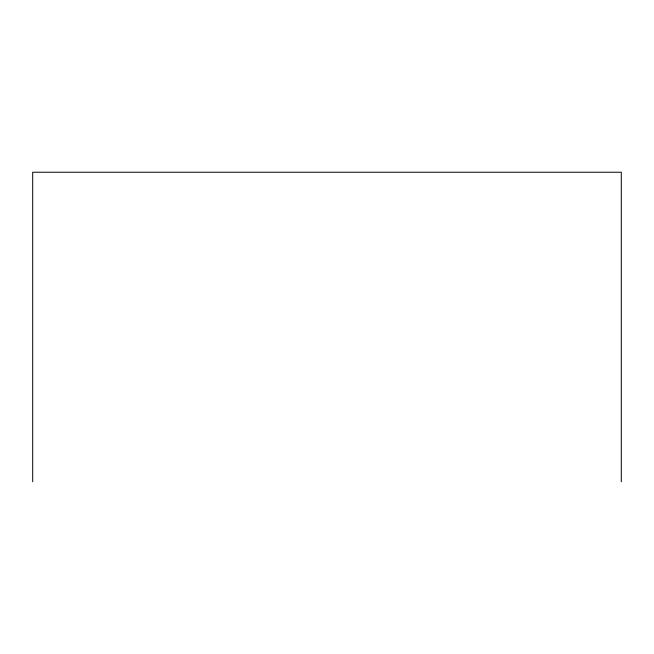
<?xml version="1.0" encoding="UTF-8"?>
<svg xmlns="http://www.w3.org/2000/svg" width="654" height="654" viewBox="0 0 654 654"><rect width="100%" height="100%" fill="white"/><g stroke="black" fill="none" stroke-linecap="round" stroke-linejoin="round"><path stroke-width="0.98" d="M621.3 481.769L621.3 172.231L32.7 172.231L32.7 481.769"/></g></svg>
